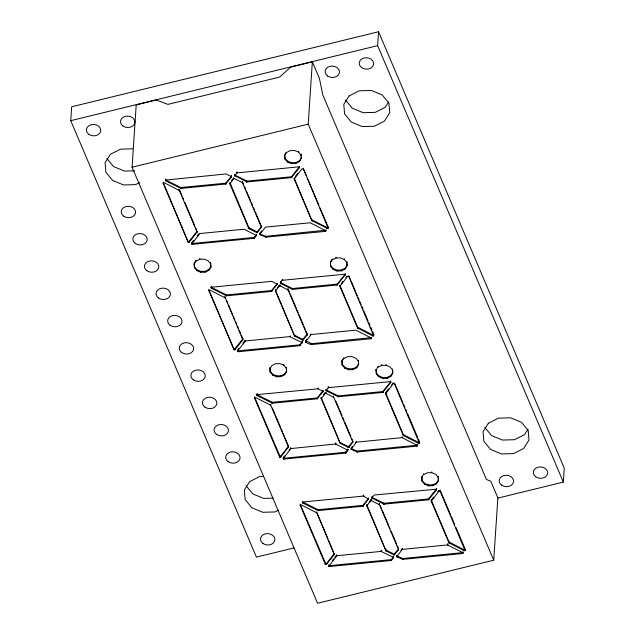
<?xml version="1.0" encoding="UTF-8"?>
<svg xmlns="http://www.w3.org/2000/svg" width="635" height="635" viewBox="0 0 635 635"><rect width="100%" height="100%" fill="white"/><g stroke="black" fill="none" stroke-linecap="round" stroke-linejoin="round"><path stroke-width="0.95" d="M293.957 547.949L256.437 557.125L70.739 120.674L71.66 106.783L378.563 31.75L564.261 468.201L563.34 482.084L497.919 498.086M132.072 167.227L136.207 104.902L156.194 100.02L167.942 104.378L279.646 77.073L290.703 67.135L312.356 61.841L319.437 78.486L322.826 94.988L486.41 479.465L490.784 481.211L497.864 497.856L493.728 560.189L317.587 603.25L132.072 167.227L308.213 124.166L312.356 61.841M163.179 183.348L164.219 182.713L179.364 190.508L197.056 232.092L189.206 242.364L188.15 242.046L163.179 183.348L163.211 182.213M165.402 180.11L226.163 173.927L231.553 176.824L225.735 184.039L180.991 188.405L165.679 180.832L165.465 179.237M165.433 180.634L165.394 179.507M165.624 179.903L165.679 179.038M165.679 180.832L165.497 179.768M179.054 190.198L179.118 189.333M179.245 190.333L179.419 189.635M180.515 188.317L180.578 187.452L165.735 179.967M180.745 188.397L180.578 187.452M180.991 188.405L181.054 187.531L225.79 183.166L231.513 176.228M188.15 242.046L163.235 182.483M188.317 242.268L188.206 241.181M188.587 242.403L188.381 241.395M188.905 242.443L188.96 241.57L197.112 231.227L196.985 232.561M189.206 242.364L189.262 241.498M189.428 242.189L189.484 241.324M256.516 234.386L256.389 235.68L254.127 238.308L192.58 244.316L191.81 243.943L191.921 242.586M191.984 244.157L191.826 242.824M192.262 244.292L192.048 243.292M192.58 244.316L192.635 243.451L254.19 237.442L256.532 234.609M194.437 267.692L194.199 263.334L194.437 267.692L196.89 270.645L200.843 272.288L205.232 272.161L208.891 270.32L210.836 267.24L210.606 262.882L210.836 267.24M194.143 264.208L196.151 260.255M196.89 270.645L196.945 269.78L194.493 266.819M196.088 261.128L199.747 259.278L199.811 258.405M200.843 272.288L200.898 271.415L196.945 269.78M205.232 272.161L205.288 271.296L208.955 269.446L210.899 266.367M208.891 270.32L208.955 269.446M241.268 335.002L242.808 338.622L242.681 339.955L235.125 349.583L234.283 349.798L208.875 290.743L208.899 289.608M277.305 283.345L277.146 284.488L271.431 291.433L226.687 295.799L211.368 288.226L211.09 286.901M211.13 288.028L211.376 286.433M211.368 288.226L211.185 287.163M211.312 287.298L211.685 286.329M225.735 184.039L225.79 183.166M226.02 183.959L226.076 183.086M226.235 183.785L226.29 182.92M229.83 183.896L234.045 178.427L242.419 182.61L261.422 227.274L257.024 232.751L248.825 228.56L229.83 183.896L229.949 182.562L248.888 227.687L257.08 231.886L261.509 226.647L255.27 211.82M231.211 176.316L231.267 175.45M231.45 177.094L231.608 175.951M242.776 339.733L224.806 296.728M224.933 297.728L224.988 296.855L225.052 297.902M233.601 178.673L233.664 177.8L231.537 180.523M226.211 295.712L226.266 294.846L211.431 287.361M226.441 295.783L226.266 294.846M226.687 295.799L226.743 294.926L271.486 290.56L277.201 283.623L277.146 284.488M234.72 175.76L234.863 174.474L235.101 175.244L247.007 181.102L291.394 176.768L299.529 166.608L299.371 167.719L291.33 177.633L246.951 181.967L234.712 175.546L237.038 172.871L298.656 166.854L299.371 167.719L299.426 166.846M234.839 175.966L234.894 175.093M235.045 176.117L235.101 175.244M236.537 173.117L236.593 172.252M236.752 172.95L236.807 172.077M237.038 172.871L237.093 171.998M242.3 182.435L242.356 181.57M242.419 182.61L242.475 181.745L243.642 184.475M233.847 349.44L208.931 289.877M234.013 349.655L233.902 348.575M234.283 349.798L234.069 348.79M234.601 349.837L234.656 348.964L242.84 338.86M234.902 349.758L234.958 348.893M235.125 349.583L235.18 348.718M246.475 181.88L246.531 181.015M246.705 181.959L246.761 181.086M246.951 181.967L247.007 181.102M237.458 351.084L245.602 340.931L289.703 336.629L302.149 342.646L299.823 345.702L238.276 351.711C237.038 351.56 237.165 349.71 238.331 350.845L299.879 344.837L302.228 342.003M237.506 351.338L237.617 349.98L238.776 348.496M237.68 351.552L237.736 350.687M237.958 351.687L238.014 350.814M238.276 351.711L238.331 350.845M248.825 228.56L248.888 227.687M248.944 228.735L249.007 227.862M249.134 228.862L249.19 227.997M242.681 339.955L242.808 338.622M245.102 341.178L245.158 340.312L242.84 343.289M254.127 238.308L254.19 237.442M254.421 238.228L254.476 237.355M254.635 238.046L254.691 237.18M256.389 235.68L256.445 234.815M256.667 232.664L256.723 231.799M257.024 232.751L257.08 231.886M257.373 232.696L257.437 231.823M257.643 232.497L257.699 231.632M259.747 234.482L265.509 227.132L310.245 222.766L325.898 230.799L325.303 231.37L265.867 237.165L259.882 234.688L259.882 233.172L261.612 230.949M259.882 234.688L259.786 233.386M260.112 234.839L259.937 233.823M261.35 227.743L261.477 226.401M254.54 397.867L255.603 397.502L270.748 405.297L288.441 446.881L280.591 457.152L279.535 456.835L254.564 398.137L254.595 397.002M254.564 398.137L254.619 397.272L280.035 456.327L280.868 456.113L288.528 446.254L285.036 437.872M265.438 237.101L265.493 236.236L260.167 233.966M265.644 237.157L265.493 236.236M265.867 237.165L265.922 236.299L325.89 230.195M322.913 390.454L322.834 391.882L317.119 398.828L272.375 403.193L257.064 395.621L256.778 394.295M256.826 395.422L256.881 394.557L272.439 402.32L317.175 397.954L323.001 390.739L322.834 391.882M257.064 395.621L257.064 393.819M256.723 395.16L257.381 393.724M271.431 291.433L271.486 290.56M271.716 291.354L271.772 290.481M271.923 291.179L271.986 290.314M270.185 372.15L269.954 367.8L270.185 372.15L272.637 375.11L276.59 376.745L280.988 376.626L284.647 374.777L286.591 371.697L286.353 367.347L286.591 371.697M275.519 291.29L275.646 289.957L275.519 291.29L294.64 336.129L302.712 340.146L307.046 335.137L307.205 334.042M299.41 161.647L301.411 157.702L299.41 161.647L295.751 163.497L291.354 163.616L287.401 161.981L284.948 159.02L284.79 155.535M270.748 405.297L270.804 404.424M272.637 375.11L272.693 374.237L270.248 371.284M287.401 161.981L287.457 161.107L285.012 158.155M275.582 290.822L279.297 286.067L279.352 285.194L277.233 287.917M279.297 286.067L279.543 285.044M271.907 403.106L271.963 402.233M272.129 403.177L272.193 402.312M272.375 403.193L272.439 402.32M280.535 283.361L280.551 281.869L280.733 283.512L292.64 289.362L337.026 285.028L345.067 275.114L345.178 273.756M307.142 334.907L288.107 290.005L280.273 285.901L280.329 285.036M280.733 283.512L280.464 282.067M280.416 283.154L282.289 279.646M282.226 280.511L282.496 279.471M282.44 280.345L282.781 279.392M276.59 376.745L276.646 375.88L272.693 374.237M291.354 163.616L291.409 162.75L287.457 161.107M291.33 177.633L291.394 176.768M291.616 177.554L291.679 176.689M291.83 177.387L291.886 176.514M280.988 376.626L281.043 375.753L284.702 373.912L286.647 370.832M320.048 207.978L328.128 226.949L327.692 228.497L311.888 220.662L294.195 179.078L294.315 177.736M295.751 163.497L295.807 162.623L299.466 160.782M287.806 289.703L287.861 288.83M287.988 289.83L288.052 288.965M288.107 290.005L288.171 289.139L289.33 291.87M286.298 368.213L283.845 365.252L283.909 364.387M301.355 158.567L301.061 155.083L298.609 152.122L298.672 151.257M284.647 374.777L284.702 373.912M279.535 456.835L279.598 455.97M279.702 457.049L279.765 456.184M279.971 457.192L280.035 456.327M280.289 457.232L280.352 456.359M299.474 167.481L299.49 166.362M280.591 457.152L280.646 456.287M280.813 456.978L280.868 456.113M292.163 289.274L292.227 288.409L280.797 282.638M301.061 155.083L301.117 154.21L301.339 156.829M292.394 289.354L292.227 288.409M292.64 289.362L292.703 288.496L337.368 284.083L345.226 274.002L345.067 275.114L345.123 274.241M290.163 336.709L290.219 335.836M347.774 450.469C348.409 447.31 347.297 453.303 345.511 453.096L283.647 459.081L283.313 457.375L284.472 455.89M283.377 458.946L283.21 457.613M283.647 459.081L283.432 458.073M328.097 228.092L303.133 168.211M283.964 459.105L284.028 458.24L345.575 452.231L347.916 449.397M294.521 335.955L275.542 290.179M294.64 336.129L294.577 335.082M294.823 336.256L294.696 335.256M288.377 447.35L288.496 446.016M283.194 458.732L290.79 448.572L290.854 447.707L289.108 449.937M299.823 345.702L299.879 344.837M300.117 345.623L300.172 344.749M300.331 345.44L300.387 344.575M302.03 342.448L302.085 341.582M302.077 343.075L302.212 341.781M302.363 340.058L302.419 339.193L294.886 335.391M302.712 340.146L302.768 339.28L307.102 334.272L307.046 335.137M303.07 340.09L303.125 339.217M303.332 339.892L303.395 339.026M311.888 220.662L294.251 178.213M312.007 220.837L311.944 219.797M312.19 220.972L312.063 219.972M305.443 341.876L311.206 334.526L355.933 330.16L371.594 338.193L370.991 338.757L311.555 344.559C303.911 342.868 302.577 338.344 311.61 343.694L371.586 337.59M305.514 341.432L306.729 339.082M305.578 342.082L305.633 341.209M305.8 342.233L305.864 341.36M310.705 334.78L310.761 333.915M334.224 553.649L334.066 554.744L326.509 564.372L325.398 564.444L300.26 505.531L300.284 504.396L325.723 563.721L326.565 563.507L334.224 553.649L328.803 540.75M300.26 505.531L300.418 504.15M311.126 344.495L311.182 343.63M311.333 344.551L311.396 343.686M311.555 344.559L311.61 343.694M302.419 502.555L303.014 501.991L363.244 496.11L368.633 498.999L362.815 506.222L318.072 510.588L302.76 503.015L302.474 501.69M302.514 502.817L302.57 501.952L318.127 509.714L362.871 505.349L368.586 498.411M302.76 503.015L302.816 502.15M325.303 231.37L325.358 230.497M325.612 231.267L325.676 230.402M325.834 231.061L325.953 229.933M327.025 228.457L327.088 227.584L312.245 220.107M327.358 228.544L327.088 227.584M327.692 228.497L328.128 226.949M327.962 228.338L328.017 227.473M317.119 398.828L317.175 397.954M317.405 398.74L317.46 397.875M322.85 391.327L318.024 388.803L318.087 387.937M317.619 398.574L317.675 397.708M321.183 398.447L321.334 397.351L321.215 398.685L340.217 443.349L348.766 447.484L352.806 442.063L333.804 397.399L325.612 393.208L321.215 398.685M345.099 269.042L347.107 265.097L345.099 269.042L341.44 270.891L337.042 271.01L333.097 269.375L330.644 266.414L330.486 262.93M330.644 266.414L330.351 262.93L332.351 258.985M334.169 554.514L316.5 511.818M333.097 269.375L333.153 268.502L330.7 265.549M324.993 393.462L325.049 392.589M325.255 393.263L325.31 392.398M317.595 510.5L317.651 509.627M317.825 510.572L317.881 509.707M325.612 393.208L325.668 392.335M318.072 510.588L318.127 509.714M326.096 390.334L326.247 389.263L326.43 390.906L338.336 396.756L382.714 392.422L390.858 382.27L390.041 381.643L328.422 387.66L326.104 390.549M325.961 393.295L326.025 392.422M326.223 390.747L326.152 389.461M326.43 390.906L326.279 389.882M332.295 259.85L335.955 258L336.018 257.135M328.136 387.739L328.192 386.866M328.422 387.66L328.478 386.786M337.042 271.01L337.106 270.145L333.153 268.502M337.026 285.028L337.082 284.162M337.312 284.948L337.368 284.083M337.526 284.782L337.582 283.909M339.884 286.472L339.908 285.361L357.64 327.192L372.777 334.978C374.063 334.486 373.944 336.28 372.721 335.851L357.576 328.057L339.884 286.472L347.71 276.161L348.766 276.479L373.65 335.732M339.947 286.004L340.011 285.131M341.44 270.891L341.495 270.018L345.154 268.176M333.502 397.097L333.558 396.224M347.043 265.962L346.758 262.477L344.305 259.517L344.36 258.651M325.231 564.229L325.287 563.364M325.398 564.444L325.453 563.578M325.668 564.586L325.723 563.721M325.985 564.626L326.041 563.753M326.287 564.547L326.342 563.682M326.509 564.372L326.565 563.507M337.86 396.669L337.915 395.803L326.485 390.033M346.758 262.477L346.813 261.604L347.027 264.224M338.09 396.748L337.915 395.803M338.336 396.756L338.391 395.891L382.778 391.557L390.819 381.635L390.755 382.508M290.79 448.572L335.391 444.024L335.447 443.151M347.861 450.263L335.629 444.032L335.685 443.159M335.851 444.103L335.915 443.23M356.656 367.752L358.656 363.799L356.656 367.752L352.997 369.602L348.599 369.721L344.646 368.086L342.194 365.125L341.963 360.767L342.94 359.227M328.843 565.872C329.295 563.38 328.2 566.714 329.66 566.499L391.208 560.491L393.533 557.435L381.087 551.418L336.987 555.72L328.89 566.126M342.194 365.125L341.963 360.767M329.065 566.341L328.906 565.007M329.343 566.476L329.12 565.467M348.766 276.479L348.829 275.606M329.66 566.499L329.716 565.634L391.263 559.625L393.525 556.99M341.908 361.64L343.908 357.688M344.646 368.086L344.702 367.213L342.257 364.26M340.336 443.524L321.239 397.573M340.519 443.651L340.273 442.476M334.066 554.744L334.193 553.403M348.599 369.721L348.655 368.856L344.702 367.213M336.486 555.966L336.542 555.101L334.804 557.332M336.701 555.8L336.756 554.934M345.511 453.096L345.575 452.231M345.805 453.017L345.869 452.144M346.019 452.834L346.075 451.969M347.718 449.842L347.782 448.977M352.997 369.602L353.052 368.729L356.711 366.879M348.051 447.453L348.115 446.588L340.574 442.786M348.409 447.54L348.464 446.675L352.798 441.666M348.766 447.484L348.821 446.611M349.028 447.286L349.083 446.421M357.576 328.057L357.64 327.192M357.695 328.231L357.751 327.366M357.886 328.366L357.942 327.501M563.34 482.084L377.642 45.641L378.563 31.75M417.243 444.46L417.219 445.849L416.687 446.151L357.251 451.953L351.266 449.477L351.266 447.961L352.417 446.476M351.266 449.477L351.266 447.961M351.496 449.628L351.33 448.604M352.742 442.531L352.893 441.436M358.6 364.673L358.362 360.315M351.131 449.27L356.402 442.174L356.457 441.309L355.306 442.786M356.822 451.89L356.878 451.025L351.552 448.755M357.029 451.945L356.878 451.025M357.251 451.953L357.307 451.088L416.743 445.286L417.346 444.722L417.219 445.849M370.991 338.757L371.046 337.891M371.308 338.661L371.364 337.796M371.523 338.455L371.65 337.328M372.721 335.851L372.777 334.978M373.047 335.939L373.11 335.066M373.388 335.891L373.443 335.026M373.785 335.486L373.848 334.613M363.244 496.11L363.299 495.244M362.815 506.222L362.871 505.349M363.49 496.118L363.545 495.252M363.72 496.197L363.776 495.332M363.101 506.135L363.156 505.269M363.315 505.968L363.371 505.103M366.903 506.079L367.03 504.746L366.903 506.079L386.024 550.918L394.097 554.934L398.431 549.926L398.589 548.831M376.333 373.809L376.103 369.451L376.333 373.809L378.785 376.769L382.738 378.404L387.136 378.285L390.795 376.436L392.74 373.356L392.501 368.998L392.724 371.618M368.53 499.277L368.602 497.848M376.047 370.324L378.047 366.379M378.785 376.769L378.841 375.896L376.396 372.943M366.974 505.611L370.681 500.856L370.737 499.983M370.681 500.856L370.927 499.824M370.872 500.697L371.181 499.745M398.534 549.696L379.492 504.793L371.396 500.61L371.451 499.737M371.658 500.69L371.713 499.816M436.562 488.545L436.451 489.903L428.411 499.816L384.032 504.15L371.8 497.943L371.943 496.657L372.181 497.427L384.088 503.277L428.466 498.951L436.61 488.791M371.919 498.142L371.975 497.276M372.118 498.3L372.181 497.427M377.992 367.244L381.651 365.395L381.706 364.53M382.738 378.404L382.794 377.539L378.841 375.896M382.714 392.422L382.778 391.557M383 392.343L383.064 391.477M383.215 392.176L383.27 391.303M392.446 369.872L389.993 366.911L386.048 365.276L386.104 364.403M385.54 393.621L385.604 392.755L403.328 434.586L418.473 442.373C419.759 441.881 419.64 443.675 418.417 443.246L403.273 435.451L385.58 393.867L393.406 383.556L394.462 383.873L419.346 443.127M385.58 393.867L385.699 392.525L388.604 388.81M387.136 378.285L387.191 377.412L390.85 375.563L392.795 372.491M379.19 504.492L379.246 503.618M379.381 504.619L379.436 503.753M390.795 376.436L390.85 375.563M390.636 381.802L390.692 380.936M383.556 504.063L383.611 503.198M383.786 504.142L383.842 503.269M384.032 504.15L384.088 503.277M381.087 551.418L381.143 550.545M381.325 551.426L381.381 550.553M381.548 551.497L381.603 550.624M393.184 383.73L393.24 382.857L391.501 385.096M394.462 383.873L394.518 383M385.905 550.743L366.927 504.968M386.024 550.918L385.961 549.87M386.207 551.045L386.08 550.045M391.208 560.491L391.263 559.625M391.501 560.411L391.557 559.538M391.716 560.229L391.771 559.364M393.208 557.086L393.263 556.22M393.47 557.863L393.613 556.792M393.748 554.847L393.803 553.982L386.27 550.18M394.097 554.934L394.16 554.069L398.486 549.053M417.187 445.325L402.106 437.642L402.161 436.777M394.454 554.879L394.51 554.006M394.724 554.68L394.779 553.815M403.273 435.451L403.328 434.586M403.392 435.626L403.447 434.761M403.574 435.761L403.63 434.896M396.962 556.871L396.962 555.355L396.962 556.871L402.939 559.348L462.375 553.545L462.915 553.244L462.939 551.855M397.185 557.022L396.859 555.569M398.431 549.926L398.558 548.584L397.391 545.854M396.827 556.665L402.09 549.569L402.145 548.703L400.995 550.18M402.09 549.569L402.36 548.529M402.511 559.284L402.574 558.419L397.248 556.149M402.725 559.34L402.574 558.419M402.939 559.348L403.003 558.482L462.439 552.68L463.034 552.117L462.915 553.244M416.687 446.151L416.743 445.286M417.005 446.056L417.06 445.191M418.417 443.246L418.473 442.373M418.743 443.333L418.798 442.46M419.076 443.286L419.14 442.42M419.481 442.881L419.537 442.008M422.029 481.203L421.799 476.845L422.029 481.203L424.482 484.164L428.434 485.799L432.824 485.68L436.483 483.83L438.428 480.751L438.198 476.393L438.428 480.751M421.735 477.718L423.743 473.766M424.482 484.164L424.537 483.291L422.084 480.338M428.434 485.799L428.49 484.934L424.537 483.291M428.411 499.816L428.466 498.951M428.696 499.737L428.752 498.872M428.911 499.57L428.966 498.697M438.142 477.266L435.689 474.305L431.736 472.67L431.792 471.797M431.268 501.261L431.292 500.15L449.024 541.98L464.161 549.767C465.447 549.275 465.328 551.069 464.106 550.64L448.961 542.846L431.268 501.261L439.103 490.95L440.158 491.268L465.042 550.521M431.332 500.793L431.395 499.92L433.713 496.951M432.824 485.68L432.887 484.807L436.547 482.957L438.491 479.877M436.483 483.83L436.547 482.957M436.507 489.41L436.388 488.331M438.88 491.125L438.936 490.252L437.777 491.744M439.984 491.045L440.047 490.18M440.158 491.268L440.214 490.395M402.304 549.394L447.326 544.949L447.381 544.084M462.875 552.72L447.572 544.965L447.627 544.092M447.802 545.036L447.858 544.171M448.961 542.846L449.024 541.98M449.08 543.02L449.143 542.155M449.27 543.155L449.326 542.282M462.375 553.545L462.439 552.68M462.693 553.45L462.748 552.585M464.106 550.64L464.161 549.767M464.431 550.728L464.495 549.854M464.772 550.68L464.828 549.815M465.177 550.275L465.233 549.402M436.451 489.903L436.507 489.029M194.691 262.565L195.659 261.025M284.718 154.67L286.179 152.36M388.699 101.894L385.294 107.291L375.221 112.371L363.125 112.705L352.25 108.204L345.511 100.06M330.406 262.057L331.867 259.755M269.899 368.665L271.844 365.585L275.503 363.736L279.9 363.617L283.845 365.252M527.971 429.236L524.566 434.626L514.493 439.714L502.396 440.047L491.522 435.539L484.783 427.403M192.508 241.84L193.667 240.355M197.144 235.895L198.882 233.664M295.473 176.252L297.791 173.276M341.17 283.647L342.908 281.416M345.805 277.701L346.972 276.209M323.453 394.629L324.517 393.271M369.149 502.023L370.213 500.666M332.486 560.308L333.645 558.816M356.402 442.174L402.106 437.642M300.363 505.015L301.3 504.896L316.436 512.691M139.787 182.507L135.596 184.626L123.5 184.96L112.625 180.451L105.886 172.307L105.085 162.719L110.434 154.249L120.507 149.161L132.604 148.828M343.852 358.561L347.512 356.711L351.909 356.592L355.862 358.227L358.307 361.188M278.225 510.262L274.868 511.961L262.771 512.294L251.897 507.786L245.158 499.65L244.356 490.053L249.706 481.584L259.778 476.496L263.501 476.393M423.68 474.639L427.339 472.789L431.736 472.67M279.487 285.909L280.273 285.901M70.739 120.674L377.642 45.641M211.63 287.203L271.859 281.321L277.249 284.21M282.726 280.265L344.353 274.249L345.162 274.876M257.326 394.597L318.024 388.803M291.409 162.75L295.807 162.623M134.66 170.783L124.42 171.069L113.546 166.56L106.807 158.425M199.747 259.278L204.145 259.159L208.097 260.794L210.55 263.755M335.955 258L340.352 257.881L344.305 259.517M200.898 271.415L205.288 271.296M337.106 270.145L341.495 270.018M381.651 365.395L386.048 365.276M348.655 368.856L353.052 368.729M276.646 375.88L281.043 375.753M382.794 377.539L387.191 377.412M428.49 484.934L432.887 484.807M272.994 498.15L263.692 498.404L252.817 493.903L246.078 485.759M298.609 152.122L294.656 150.487L290.266 150.606L286.607 152.456L284.663 155.535L284.948 159.02M436.332 489.196L374.11 495.046L371.8 497.943M224.75 297.593L209.907 290.108L208.875 290.743M303.078 169.085L301.8 168.942L294.195 179.078M308.213 124.166L493.728 560.189M303.522 169.116L306.213 175.443M307.364 178.157L318.897 205.264M349.21 276.511L350.361 279.225M351.131 281.027L355.362 290.973M356.132 292.775L357.283 295.489M358.053 297.299L359.204 300.006M359.974 301.815L361.132 304.522M361.902 306.332L363.053 309.047M363.823 310.848L368.054 320.794M368.816 322.596L369.975 325.31M370.745 327.12L371.896 329.827M372.666 331.637L373.817 334.343M394.906 383.905L402.979 402.884M403.749 404.693L404.9 407.4M405.67 409.21L406.821 411.917M407.591 413.726L417.584 437.221M418.354 439.031L419.513 441.738M440.595 491.3L450.596 514.794M451.366 516.604L454.819 524.732M455.978 527.447L465.201 549.132M244.411 186.301L245.578 189.039M246.356 190.857L250.619 200.882M251.397 202.708L252.555 205.438M253.333 207.264L254.5 210.002M290.108 293.695L296.315 308.277M297.085 310.102L298.252 312.833M299.029 314.658L303.292 324.683M304.07 326.509L305.229 329.24M306.006 331.065L307.165 333.796M335.796 401.09L342.003 415.671M342.781 417.497L343.94 420.227M344.718 422.053L350.925 436.634M351.695 438.46L352.862 441.19M380.325 505.754L381.492 508.484M382.27 510.31L388.469 524.891M389.247 526.709L390.025 528.534M391.184 531.273L396.613 544.028M179.8 190.54L182.11 195.969M182.88 197.771L183.65 199.581M184.801 202.295L194.802 225.798M195.572 227.608L196.342 229.418M226.647 300.649L227.806 303.363M228.576 305.165L232.807 315.111M233.569 316.921L234.728 319.635M235.498 321.445L236.649 324.152M237.419 325.961L238.569 328.676M239.339 330.478L240.498 333.192M272.344 408.043L280.416 427.03M281.186 428.839L282.345 431.546M283.115 433.356L284.266 436.07M316.881 512.723L328.033 538.94M191.81 243.943L199.906 233.537L244.007 229.235L256.476 235.474M349.139 95.885L343.789 104.362L344.591 113.951L351.33 122.087L362.204 126.595L374.301 126.262L384.373 121.174L389.723 112.705L388.922 103.116L382.183 94.972L371.308 90.464L359.212 90.797L349.139 95.885M488.41 423.22L483.06 431.697L483.862 441.285L490.601 449.429L501.475 453.93L513.572 453.596L523.645 448.516L528.995 440.039L528.193 430.451L521.454 422.307L510.58 417.806L498.483 418.14L488.41 423.22M262.938 543.489A7.207 5.699 3.8 0 0 274.749 540.599A7.207 5.699 3.8 0 0 265.359 533.86A7.207 5.699 3.8 0 0 262.938 543.489M361.648 67.62A7.207 5.699 3.8 0 0 373.467 64.73A7.207 5.699 3.8 0 0 364.077 57.991A7.207 5.699 3.8 0 0 361.648 67.62M327.549 75.954A7.207 5.699 3.8 0 0 339.36 73.065A7.207 5.699 3.8 0 0 329.978 66.326A7.207 5.699 3.8 0 0 327.549 75.954M88.844 134.318A7.207 5.699 3.8 0 0 100.655 131.429A7.207 5.699 3.8 0 0 91.273 124.69A7.207 5.699 3.8 0 0 88.844 134.318M122.944 125.976A7.207 5.699 3.8 0 0 134.763 123.087A7.207 5.699 3.8 0 0 125.373 116.348A7.207 5.699 3.8 0 0 122.944 125.976M535.742 476.79A7.207 5.699 3.8 0 0 547.553 473.9A7.207 5.699 3.8 0 0 538.163 467.162A7.207 5.699 3.8 0 0 535.742 476.79M501.642 485.124A7.207 5.699 3.8 0 0 513.453 482.235A7.207 5.699 3.8 0 0 504.063 475.496A7.207 5.699 3.8 0 0 501.642 485.124M228.116 461.653A7.207 5.699 3.8 0 0 239.927 458.764A7.207 5.699 3.8 0 0 230.545 452.025A7.207 5.699 3.8 0 0 228.116 461.653M216.511 434.372A7.207 5.699 3.8 0 0 228.322 431.483A7.207 5.699 3.8 0 0 218.932 424.744A7.207 5.699 3.8 0 0 216.511 434.372M204.907 407.099A7.207 5.699 3.8 0 0 216.718 404.209A7.207 5.699 3.8 0 0 207.327 397.47A7.207 5.699 3.8 0 0 204.907 407.099M193.302 379.817A7.207 5.699 3.8 0 0 205.113 376.928A7.207 5.699 3.8 0 0 195.723 370.189A7.207 5.699 3.8 0 0 193.302 379.817M181.697 352.536A7.207 5.699 3.8 0 0 193.508 349.655A7.207 5.699 3.8 0 0 184.118 342.916A7.207 5.699 3.8 0 0 181.697 352.536M170.085 325.263A7.207 5.699 3.8 0 0 181.904 322.374A7.207 5.699 3.8 0 0 172.514 315.635A7.207 5.699 3.8 0 0 170.085 325.263M158.48 297.982A7.207 5.699 3.8 0 0 170.291 295.092A7.207 5.699 3.8 0 0 160.909 288.353A7.207 5.699 3.8 0 0 158.48 297.982M146.875 270.708A7.207 5.699 3.8 0 0 158.686 267.819A7.207 5.699 3.8 0 0 149.296 261.08A7.207 5.699 3.8 0 0 146.875 270.708M135.271 243.427A7.207 5.699 3.8 0 0 147.082 240.538A7.207 5.699 3.8 0 0 137.692 233.799A7.207 5.699 3.8 0 0 135.271 243.427M123.666 216.146A7.207 5.699 3.8 0 0 135.477 213.265A7.207 5.699 3.8 0 0 126.087 206.526A7.207 5.699 3.8 0 0 123.666 216.146"/></g></svg>
